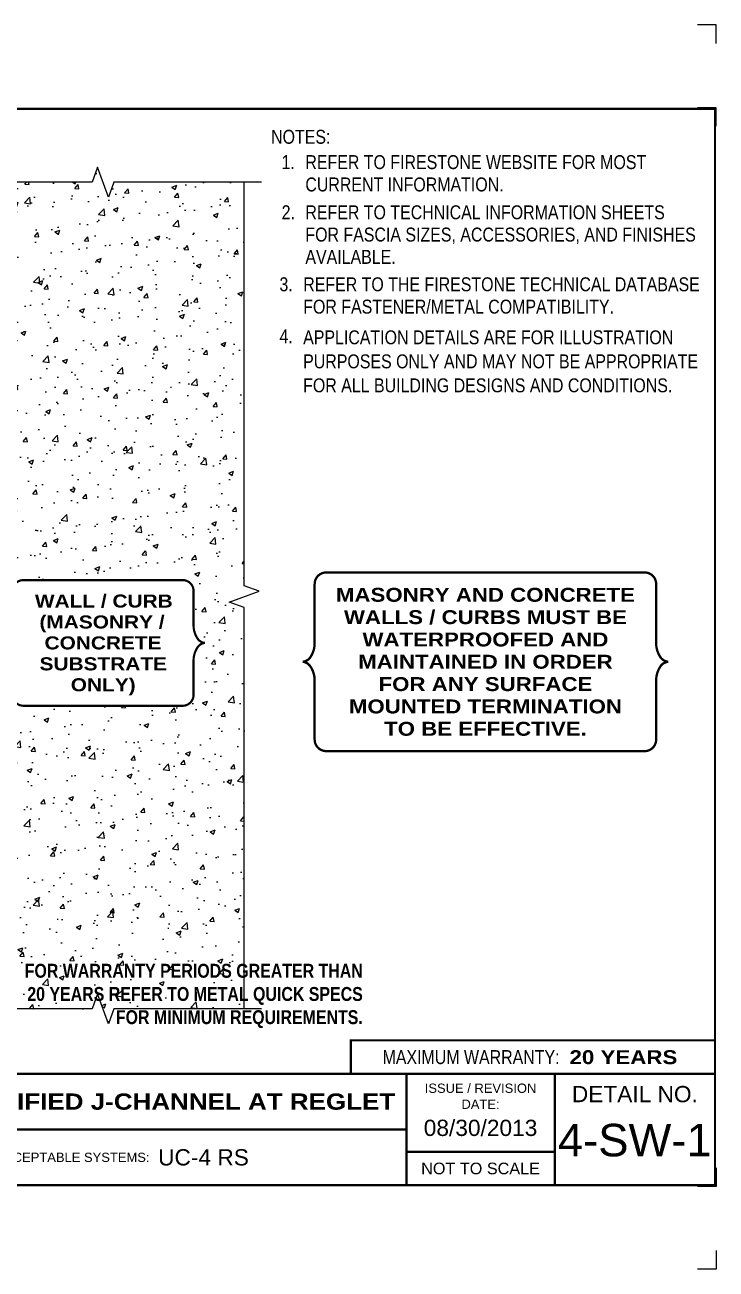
# Model space of a CAD drawing. Header units: inches. Extents: x 0 to 20, y 0 to 16.8.
# Drawn here: x 10.71 to 20.03, y 0 to 16.76 of the extents above; entities that cross this region are included whole.
import ezdxf
from ezdxf.enums import TextEntityAlignment as Align

# ---------------------------------------------------------------- set-up
doc = ezdxf.new("R2010")
doc.units = ezdxf.units.IN
doc.header["$MEASUREMENT"] = 0
doc.layers.get('0').update_dxf_attribs({"linetype": 'CONTINUOUS'})
doc.layers.get('DEFPOINTS').update_dxf_attribs({"linetype": 'CONTINUOUS'})
for name, color, linetype in [('FSBP-ANNO-NOTE', 7, 'CONTINUOUS'), ('FSBP-TTLB', 7, 'CONTINUOUS'), ('FSBP-TTLB-BORDER', 7, 'CONTINUOUS'), ('FSBP-TTLB-TEXT', 7, 'CONTINUOUS'), ('FSBP-WALL-CURB', 9, 'CONTINUOUS')]:
    doc.layers.add(name, color=color, linetype=linetype)
doc.layers.add('FSBP-TRIMS', color=7, linetype='CONTINUOUS', lineweight=9)
doc.styles.add('ARIAL', font='arial.ttf')
doc.styles.add('ARIAL_BOLD', font='')
doc.styles.add('ARIAL_NAR', font='ARIALN.TTF')
doc.styles.add('FSBP_ARIAL_BOLD', font='')
doc.styles.add('FSBP_ARIAL_NAR', font='ARIALN.TTF')
doc.styles.get('ARIAL_BOLD').set_extended_font_data('Arial Black')
doc.styles.get('FSBP_ARIAL_BOLD').set_extended_font_data('Arial Black')

# ---------------------------------------------------------------- blocks, each defined once
blk = doc.blocks.new('A$C486F1324')
at = {"layer": 'DEFPOINTS', "linetype": 'Continuous', "ltscale": 1.75}
for points in [[(20.031, 16.512), (20.031, 16.762), (19.781, 16.762)], [(20.031, 0.25), (20.031, 0), (19.781, 0)]]:
    blk.add_lwpolyline(points, dxfattribs=at)
at = {"layer": 'DEFPOINTS', "color": 1}
for points in [[(20.031, 15.396), (20.031, 15.646), (19.781, 15.646)], [(20.031, 1.365), (20.031, 1.115), (19.781, 1.115)]]:
    blk.add_lwpolyline(points, dxfattribs=at)
at = {"layer": 'FSBP-TTLB', "const_width": 0.0312}
blk.add_lwpolyline([(15.106, 2.631), (20.016, 2.631), (20.016, 3.082), (15.106, 3.082)], close=True, dxfattribs=at)
for points in [[(0.016, 2.631), (0.016, 1.131), (20.016, 1.131), (20.016, 2.631), (0.016, 2.631)], [(15.856, 2.631), (15.856, 1.131)], [(17.857, 2.631), (17.857, 1.131)], [(20.016, 2.631), (20.016, 1.131)], [(4.841, 1.881), (15.856, 1.881)], [(15.856, 1.582), (17.857, 1.582)]]:
    blk.add_lwpolyline(points, dxfattribs=at)
at = {"layer": 'FSBP-TTLB-BORDER', "const_width": 0.0312}
blk.add_lwpolyline([(20.016, 2.631), (20.016, 15.631), (0.016, 15.631), (0.016, 2.631)], dxfattribs=at)
at = {"layer": 'FSBP-TTLB-TEXT', "style": 'ARIAL_NAR'}
blk.add_text('MAXIMUM WARRANTY:', height=0.1875, dxfattribs=at).set_placement((17.921, 2.856), align=Align.MIDDLE_RIGHT)
at = {"layer": 'FSBP-TTLB-TEXT', "style": 'ARIAL'}
for s, height, p in [('ISSUE / REVISION', 0.125, (16.856, 2.437)), ('DETAIL NO.', 0.2188, (18.936, 2.358)), ('DATE:', 0.125, (16.856, 2.221)), ('NOT TO SCALE', 0.15625, (16.856, 1.356))]:
    blk.add_text(s, height=height, dxfattribs=at).set_placement(p, align=Align.MIDDLE_CENTER)
blk.add_text('ACCEPTABLE SYSTEMS:', height=0.125, dxfattribs=at).set_placement((10.308, 1.506), align=Align.MIDDLE_LEFT)
at = {"layer": 'FSBP-TTLB-TEXT'}
for tag, height, style, p in [('MAXIMUM_WARRANTY', 0.188, 'ARIAL_BOLD', (18.055, 2.855)), ('ACCPT_SYSTEMS', 0.219, 'ARIAL', (12.51, 1.506))]:
    blk.add_attdef(tag, text='', height=height, dxfattribs=dict(at, style=style)).set_placement(p, align=Align.MIDDLE_LEFT)
for tag, height, style, p in [('DETAIL_DESCP_LINE_1', 0.219, 'ARIAL_BOLD', (10.347, 2.257)), ('ISSUE_REV_DATE', 0.219, 'ARIAL', (16.856, 1.903)), ('DETAIL_NUMBER', 0.438, 'ARIAL', (18.935, 1.738))]:
    blk.add_attdef(tag, text='', height=height, dxfattribs=dict(at, style=style)).set_placement(p, align=Align.MIDDLE_CENTER)

msp = doc.modelspace()

# ---------------------------------------------------------------- hatches: boundary and pattern name
at = {"layer": 'FSBP-WALL-CURB'}
h = msp.add_hatch(dxfattribs=at)
h.set_pattern_fill('AR-CONC', color=256, scale=0.09375, style=0)
h.set_pattern_definition([(50, (0.4289, -15.7043), (0.672431, -0.05883), [0.070313, -0.773438]), (355, (0.4289, -15.7043), (-0.13008, 0.70518), [0.05625, -0.61875]), (100.4514, (0.48496, -15.7092), (0.542353, 0.64635), [0.059756, -0.657321]), (46.1842, (0.4289, -15.5168), (1.000538, -0.155174), [0.10547, -1.160156]), (96.6356, (0.5123, -15.5297), (0.876246, 0.913236), [0.089635, -0.98598]), (351.1842, (0.4289, -15.5168), (0.876246, 0.913236), [0.084375, -0.928125]), (21, (0.52267, -15.5637), (0.5596, -0.377455), [0.070313, -0.773438]), (326, (0.5227, -15.5637), (0.228108, 0.679828), [0.05625, -0.61875]), (71.4514, (0.5693, -15.59514), (0.787709, 0.302372), [0.059756, -0.657321]), (37.5, (0.42892, -15.70431), (0.0113999, 0.312088), [0, -0.61125, 0, -0.628125, 0, -0.6210938]), (7.5, (0.42892, -15.7043), (0.2466277, 0.369761), [0, -0.358125, 0, -0.5971875, 0, -0.2367188]), (327.5, (0.21986, -15.70431), (0.5004585, -0.0211452), [0, -0.234375, 0, -0.73125, 0, -0.9703125]), (317.5, (0.1261, -15.7043), (0.546737, 0.0938484), [0, -0.3046875, 0, -0.485625, 0, -0.6890625])])
h.paths.add_polyline_path([(13.669, 14.643), (11.914, 14.643), (11.841, 14.442), (11.695, 14.844), (11.621, 14.643), (9.776, 14.643), (9.776, 14.03), (10.448, 14.03), (10.448, 14.03), (10.449, 14.03), (10.672, 14.03, -0.273948), (10.672, 13.81), (9.776, 13.81), (9.776, 13.438), (10.548, 13.438), (10.578, 13.43), (10.578, 13.338), (10.548, 13.33), (9.776, 13.33), (9.776, 12.105), (10.59, 12.105), (10.621, 12.097), (10.621, 12.004), (10.59, 11.997), (9.776, 11.997), (9.776, 3.506), (11.621, 3.506), (11.695, 3.707), (11.841, 3.305), (11.914, 3.506), (13.669, 3.506), (13.669, 8.912), (13.468, 8.985), (13.871, 9.131), (13.669, 9.205)])
h.paths.add_polyline_path([(12.841, 9.282, -0.414214), (12.988, 9.136), (12.988, 8.66, 0.140908), (13.043, 8.493, 0.224453), (13.14, 8.436, 0.224453), (13.043, 8.378, 0.140908), (12.988, 8.211), (12.988, 7.736, -0.414214), (12.841, 7.589), (10.694, 7.589, -0.414214), (10.548, 7.736), (10.548, 8.211, 0.140908), (10.493, 8.378, 0.224453), (10.396, 8.436, 0.224453), (10.493, 8.493, 0.140908), (10.548, 8.66), (10.548, 9.136, -0.414214), (10.694, 9.282)], flags=16)
h.paths.add_polyline_path([(11.283, 7.675), (12.258, 7.675), (12.258, 8.02), (11.283, 8.02)], flags=8)
h.paths.add_polyline_path([(10.893, 8.017), (12.648, 8.017), (12.648, 8.29), (10.893, 8.29)], flags=8)
h.paths.add_polyline_path([(10.965, 8.299), (12.57, 8.299), (12.57, 8.572), (10.965, 8.572)], flags=8)
h.paths.add_polyline_path([(10.878, 8.52), (12.631, 8.52), (12.631, 8.866), (10.878, 8.866)], flags=8)
h.paths.add_polyline_path([(10.846, 8.863), (12.711, 8.863), (12.711, 9.136), (10.846, 9.136)], flags=8)

# ---------------------------------------------------------------- linework, layer by layer
at = {"layer": 'FSBP-ANNO-NOTE'}
for points, const_width in [([(14.62, 8.421), (14.62, 9.229, -0.414214), (14.777, 9.385), (19.067, 9.385, -0.414214), (19.223, 9.229), (19.223, 8.421, 0.140908), (19.281, 8.243, 0.224453), (19.385, 8.182, 0.224453), (19.281, 8.12, 0.140908), (19.223, 7.942), (19.223, 7.134, -0.414214), (19.067, 6.978), (14.777, 6.978, -0.414214), (14.62, 7.134), (14.62, 7.942, 0.140908), (14.562, 8.12, 0.224453), (14.458, 8.182, 0.224453), (14.562, 8.243, 0.140908)], 0.0312), ([(12.988, 8.66), (12.988, 9.136, 0.414214), (12.841, 9.282), (10.694, 9.282, 0.414214), (10.548, 9.136), (10.548, 8.66, -0.140908), (10.493, 8.493, -0.224453), (10.396, 8.436, -0.224453), (10.493, 8.378, -0.140908), (10.548, 8.211), (10.548, 7.736, 0.414214), (10.694, 7.589), (12.841, 7.589, 0.414214), (12.988, 7.736), (12.988, 8.211, -0.140908), (13.043, 8.378, -0.224453), (13.14, 8.436, -0.224453), (13.043, 8.493, -0.140908)], 0.0293)]:
    msp.add_lwpolyline(points, format="xyb", close=True, dxfattribs=dict(at, const_width=const_width))
at = {"layer": 'FSBP-WALL-CURB'}
for points in [[(13.904, 14.643), (11.914, 14.643), (11.841, 14.442), (11.695, 14.844), (11.621, 14.643), (9.541, 14.643)], [(13.669, 3.506), (13.669, 8.912), (13.468, 8.985), (13.871, 9.131), (13.669, 9.205), (13.669, 14.643)], [(13.904, 3.506), (11.914, 3.506), (11.841, 3.305), (11.695, 3.707), (11.621, 3.506), (9.618, 3.506)]]:
    msp.add_lwpolyline(points, dxfattribs=at)

# ---------------------------------------------------------------- block references
msp.add_blockref('A$C486F1324', (0, 0)).add_auto_attribs({'MAXIMUM_WARRANTY': '20 YEARS', 'DETAIL_NUMBER': '4-SW-1', 'ISSUE_REV_DATE': '08/30/2013', 'ACCPT_SYSTEMS': 'UC-4 RS', 'DETAIL_DESCP_LINE_1': 'SIDEWALL FLASHING WITH MODIFIED J-CHANNEL AT REGLET'})

# ---------------------------------------------------------------- texts
at = {"layer": 'FSBP-ANNO-NOTE', "style": 'FSBP_ARIAL_NAR'}
for s, p in [('NOTES:', (14.033, 15.254)), ('REFER TO FIRESTONE WEBSITE FOR MOST', (14.495, 14.913)), ('CURRENT INFORMATION.', (14.495, 14.612)), ('REFER TO TECHNICAL INFORMATION SHEETS', (14.495, 14.237)), ('FOR FASCIA SIZES, ACCESSORIES, AND FINISHES', (14.495, 13.937)), ('AVAILABLE.', (14.495, 13.636)), ('REFER TO THE FIRESTONE TECHNICAL DATABASE', (14.466, 13.267)), ('FOR FASTENER/METAL COMPATIBILITY.', (14.466, 12.966))]:
    msp.add_text(s, height=0.1875, dxfattribs=at).set_placement(p, align=Align.MIDDLE_LEFT)
at = {"layer": 'FSBP-ANNO-NOTE'}
for s, height, style, p in [('1.', 0.1875, 'FSBP_ARIAL_NAR', (14.263, 14.913)), ('2.', 0.1875, 'FSBP_ARIAL_NAR', (14.265, 14.237)), ('3.', 0.1875, 'FSBP_ARIAL_NAR', (14.235, 13.267)), ('4.', 0.1875, 'FSBP_ARIAL_NAR', (14.235, 12.566)), ('WALL / CURB', 0.17578, 'FSBP_ARIAL_BOLD', (11.778, 9)), ('MASONRY AND CONCRETE', 0.1875, 'FSBP_ARIAL_BOLD', (16.922, 9.084)), ('WALLS / CURBS MUST BE', 0.1875, 'FSBP_ARIAL_BOLD', (16.922, 8.783)), ('(MASONRY /', 0.1758, 'FSBP_ARIAL_BOLD', (11.754, 8.718)), ('WATERPROOFED AND', 0.1875, 'FSBP_ARIAL_BOLD', (16.922, 8.482)), ('CONCRETE', 0.1758, 'FSBP_ARIAL_BOLD', (11.768, 8.436)), ('SUBSTRATE', 0.1758, 'FSBP_ARIAL_BOLD', (11.771, 8.154)), ('MAINTAINED IN ORDER', 0.1875, 'FSBP_ARIAL_BOLD', (16.922, 8.182)), ('ONLY)', 0.1758, 'FSBP_ARIAL_BOLD', (11.77, 7.872)), ('FOR ANY SURFACE', 0.1875, 'FSBP_ARIAL_BOLD', (16.922, 7.881)), ('MOUNTED TERMINATION', 0.1875, 'FSBP_ARIAL_BOLD', (16.922, 7.58)), ('TO BE EFFECTIVE.', 0.1875, 'FSBP_ARIAL_BOLD', (16.922, 7.279))]:
    msp.add_text(s, height=height, dxfattribs=dict(at, style=style)).set_placement(p, align=Align.MIDDLE_CENTER)
at = {"layer": 'FSBP-ANNO-NOTE', "insert": (15.269, 4.113), "char_height": 0.1875, "attachment_point": 3, "style": 'FSBP_ARIAL_NAR'}
msp.add_mtext('{\\fArial Narrow|b1|i0|c0|p34;FOR WARRANTY PERIODS GREATER THAN\\P20 YEARS REFER TO METAL QUICK SPECS\\PFOR MINIMUM REQUIREMENTS.}', dxfattribs=at)
at = {"layer": 'FSBP-TRIMS', "style": 'FSBP_ARIAL_NAR'}
for s, p in [('APPLICATION DETAILS ARE FOR ILLUSTRATION', (14.465, 12.459)), ('PURPOSES ONLY AND MAY NOT BE APPROPRIATE', (14.465, 12.135)), ('FOR ALL BUILDING DESIGNS AND CONDITIONS.', (14.465, 11.812))]:
    msp.add_text(s, height=0.1875, dxfattribs=at).set_placement(p)

doc.saveas('drawing.dxf')
